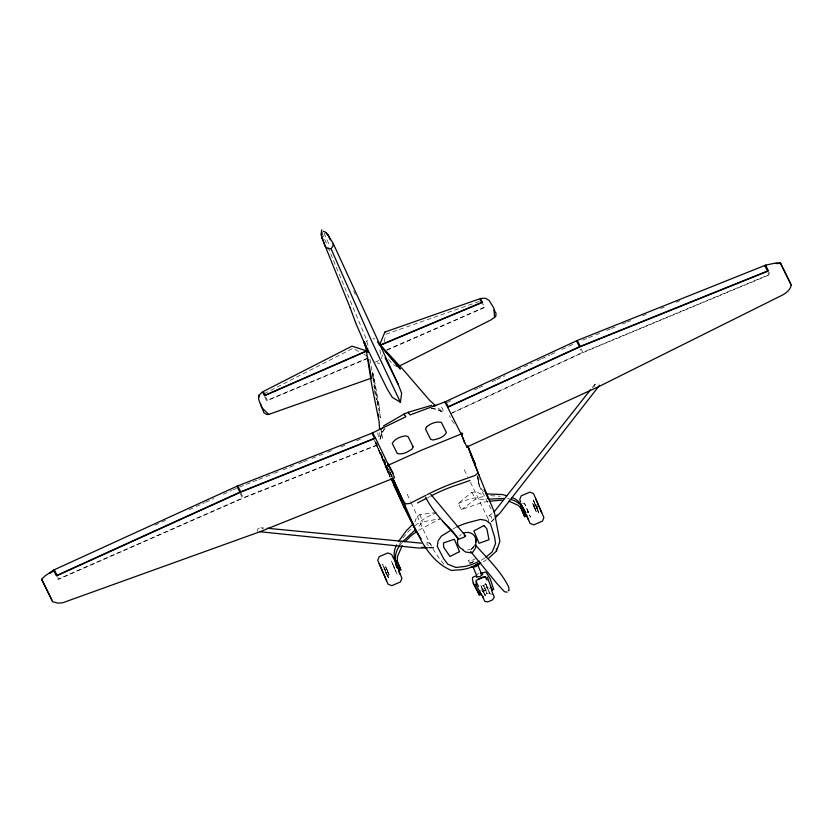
<?xml version="1.0" encoding="UTF-8"?>
<svg xmlns="http://www.w3.org/2000/svg" width="833" height="833" viewBox="0 0 833 833"><rect width="100%" height="100%" fill="white"/><g stroke="black" fill="none" stroke-linecap="round" stroke-linejoin="round"><path stroke-width="0.62" stroke-dasharray="4.17 3.12" d="M372.018 377.651L372.403 372.892L369.56 357.305L267.31 400.236L265.727 396.977M427.152 542.221L426.85 544.397L430.859 547.677L433.868 547.927L430.161 543.72L427.152 542.221L424.903 542.606M384.242 341.822L385.564 335.501M257.21 531.454L257.793 528.913L260.802 527.622L263.374 527.872M593.95 387.241L594.533 384.69L597.532 383.399L599.239 384.2M492.074 513.544L489.283 515.606L488.253 518.844L488.94 523.186M414.855 522.229L416.49 517.387L419.936 514.544L437.106 512.514M381.618 358.617L382.295 354.858M383.909 569.814L386.502 568.71L389.084 574.687L387.855 576.769M534.567 508.005L532.568 503.111L533.557 500.664L534.651 502.893M399.299 544.553L401.745 540.128M469.718 563.441L468.573 560.734L471.905 557.891M384.888 428.339L381.899 433.129L380.098 439.283L379.619 430.599M535.036 504.413L533.182 499.81L534.422 497.936M384.232 429.172L381.608 433.098L380.015 439.605L378.338 436.763L377.672 432.098M400.163 544.98L401.527 543.064M418.666 530.225L440.136 518.751L422.498 521.864L417.604 527.903M592.117 387.751L594.533 384.69M402.974 537.92L409.149 530.621L414.053 526.435M493.74 518.907L491.168 521.843L491.47 516.72L489.283 515.606M474.06 546.75L469.843 550.53L475.424 545.032M491.814 521.479L494.521 518.688M485.754 583.912L483.723 585.682L481.047 585.932L481.609 587.109M484.941 595.022L486.961 593.263L489.606 593.054L489.158 591.742M489.044 591.867L489.919 593.814L488.284 589.618M415.032 525.592L425.85 517.543L435.982 513.013M488.065 501.393L481.901 502.559L461.336 509.671L458.306 503.434L471.697 492.376L476.08 491.866L480.724 494.011L484.306 493.927M461.336 509.671L475.82 499.029L486.024 499.425M483.317 561.879L486.482 559.682M475.622 558.516L473.009 560.026L468.573 560.734M470.26 563.295L473.415 561.536M473.519 561.723L470.884 563.191L469.343 559.505M477.028 574.572L478.506 573.51M484.816 588.546L483.681 585.724L486.93 593.294L484.816 588.546L487.076 587.348L485.941 584.672M264.144 393.717L352.89 348.34L359.564 351.922M447.311 402.422L450.851 400.788M474.446 389.886L477.986 388.24M479.162 387.699L482.703 386.064M492.147 381.701L495.687 380.067M496.864 379.515L505.121 375.704M516.918 370.248L522.812 367.52M523.999 366.978L532.256 363.157M536.973 360.97L540.513 359.335M541.689 358.794L549.947 354.973M551.134 354.431L557.027 351.703M561.744 349.516L567.648 346.788M568.824 346.247L574.728 343.519M452.257 412.72L581.996 352.661L580.362 349.246M450.434 413.886L582.142 352.953L770.015 274.598L768.974 272.422M154.896 525.196L160.8 522.53M161.977 521.999L165.517 520.396M189.133 509.723L195.026 507.058M196.213 506.526L204.47 502.799M205.657 502.257L213.914 498.53M223.359 494.261L231.626 490.522M232.803 489.991L236.343 488.398M386.835 349.86L483.754 307.533L482.172 304.274M387.022 350.141L484.681 307.492L481.922 301.817M375.308 362.074L378.88 360.543M379.681 363.573L377.328 362.896M534.099 506.745L533.672 505.673L536.265 504.569M385.315 573.125L387.97 572.125L387.553 571.053M526.518 512.784C530.559 513.597 525.134 506.12 527.445 510.088M534.828 508.453L535.15 509.088L537.733 507.984M480.506 590.42L488.2 587.13M482.255 591.472L489.939 588.181M482.453 591.846L489.044 589.025M367.311 358.596L266.675 400.86L264.467 396.321M458.306 503.434L469.677 498.78L488.138 495.958M582.663 340.145L587.463 338.208M588.671 337.719L594.668 335.283M595.866 334.804L599.468 333.346M606.663 330.42L610.266 328.962M611.464 328.473L615.066 327.015M622.261 324.099L625.864 322.642M627.062 322.152L630.664 320.695M642.66 315.832L646.262 314.374M660.663 308.543L664.255 307.085M676.261 302.223L679.853 300.755M239.519 487.045L257.636 479.891M258.844 479.412L264.894 477.028M266.102 476.549L273.349 473.685M274.557 473.206L278.18 471.77M283.012 469.864L293.882 465.564M298.714 463.658L302.348 462.232M303.556 461.753L307.179 460.316M312.011 458.41L318.05 456.026M319.258 455.547L322.881 454.11M327.713 452.204L333.752 449.82M341.009 446.957L347.049 444.562M356.711 440.751L360.335 439.314M377.359 444.832L243.226 497.759L241.039 493.209M377.078 445.259L243.371 498.04L57.966 579.56L56.915 577.384M385.835 334.231L480.589 301.015M428.703 547.958L433.868 547.927M427.444 547.531L430.859 547.677M490.71 495.697L500.216 496.27M431.369 408.295L437.315 409.242L443.385 412.47L442.823 409.138L440.209 405.317M489.919 593.814L492.917 594.325M373.028 338.614L374.985 338.958M522.343 503.111L524.832 503.923L530.454 517.168L524.561 503.507M431.359 408.43L437.044 409.513L443.01 412.345L437.263 407.181M534.474 507.63L536.254 511.649L538.712 512.618L537.618 510.39M387.178 570.168L385.387 566.148L383.17 565.545M507.516 498.196L510.973 499.821M260.802 527.622L263.353 528.83M364.011 354.317L367.343 356.108M397.112 366.905L392.791 364.156L387.116 357.732M377.547 444.281L375.485 441.886L384.648 465.033L388.699 473.259L374.59 440.917M443.833 564.118C428.422 546.302 421.186 523.166 410.867 502.309M454.172 423.581L450.663 418.832L449.581 415.615M483.432 491.782L479.225 485.785L477.299 475.997M533.182 499.81L535.921 505.766M532.568 503.111L536.254 511.649M533.672 505.673L534.349 507.13M528.247 512.045L527.57 510.587M386.502 568.71L386.814 569.345M387.97 572.125L387.657 571.49M389.084 574.687L387.293 570.667M471.697 492.376L475.82 499.029M380.431 452.673L386.252 463.471M491.074 508.984L479.225 485.785L477.33 476.122M464.231 469.802L467.625 476.622M470.447 482.297L488.377 519.313M391.25 475.57L383.274 459.41L390.292 476.341M375.142 442.011L379.848 451.59M768.078 272.537L769.088 274.64L582.788 352.328L581.142 348.912M479.235 479.319L477.601 475.914L479.444 486.337L477.351 476.184M240.258 493.542L242.445 498.092L58.602 578.935L57.592 576.832M484.337 593.887L485.223 595.824L483.577 591.628M374.1 439.876L380.296 453.11M390.083 472.592L391.937 476.611M392.02 476.861L381.264 454.756L390.823 477.892M384.034 567.408L382.566 564.326L384.409 568.929M386.991 574.905L388.459 577.987L387.637 575.895M375.568 442.989L390.104 477.007M385.065 466.032L390.198 477.194M353.692 290.998L355.306 294.528M407.222 494.219L410.346 501.154M486.087 584.527L488.377 589.806M487.232 587.182L485.431 583.152L486.191 585.214M488.117 589.785L489.273 592.44M482.536 589.191L480.724 585.172L481.484 587.234M483.411 591.805L484.567 594.45M324.079 233.178L329.837 246.235M537.42 507.349L536.681 505.641M536.348 507.516L539.086 513.472L538.264 511.379M394.071 567.211C392.02 562.712 396.248 572.209 394.196 567.71M383.815 566.877L386.772 573.708M385.731 572.032L387.199 575.436M390.885 474.362L391.926 476.726M486.972 587.161L488.19 590.003M482.463 588.973L484.702 594.304M482.265 589.17L483.484 592.013M388.896 469.104L392.353 477.194M536.931 506.027L537.316 506.912M535.89 505.641L537.389 509.192M536.379 507.641L533.703 501.227M387.387 571.042L385.387 566.148M385.762 572.156L383.076 565.742M375.808 397.424L376.797 399.809L372.184 372.466L374.319 388.73M379.14 405.411L373.215 373.757L377.599 401.714L379.14 405.411L380.483 419.384L380.077 416.864M386.408 469.01L389.75 476.997M481.235 586.692L482.369 589.368M321.986 232.657L327.411 245.86M327.91 247.057L365.749 337.813L368.884 348.444M537.233 508.869L538.566 512.056M534.724 508.015L535.15 509.088M386.616 573.385L387.939 576.571M381.649 455.63L383.097 459.306M419.936 514.544L422.498 521.864M380.743 452.527L382.337 459.358M381.025 430.546L382.295 438.168L381.556 430.474M377.599 401.714L379.869 415.594M377.005 401.079L378.265 408.743M379.89 349.975L380.577 354.754M374.486 389.979L375.142 394.988M366.228 341.53A8.309 7.58 -20.3 0 1 367.613 340.301M484.827 558.027A53.427 45.044 -25.2 0 1 480.506 560.578M475.174 544.272A9.382 8.684 -26.3 0 1 467.709 549.915M459.493 536.119A9.382 8.684 -26.3 0 1 461.243 534.422M427.798 497.718A84.237 40.421 -23.9 0 1 429.984 496.53M452.85 529.07A55.249 43.587 -24.8 0 1 455.818 527.466M391.458 561.046L397.091 574.291L391.458 561.046"/><path stroke-width="1.25" d="M402.141 545.657L397.445 556.621L397.154 561.046L400.808 569.793L399.236 570.47C394.311 562.65 392.041 553.351 396.643 544.824M321.715 229.846L321.08 234.333L325.38 246.87L328.087 248.515L331.013 248.671L332.794 246.506L333.221 243.517L328.14 235.166L325.786 232.313L323.256 231.262M394.603 477.798L259.886 531.756L62.735 602.759L58.133 603.154L52.635 601.749L41.65 579.299L44.857 576.03L53.479 570.136L236.864 486.264L371.872 433.222L405.869 416.76L404.047 414.063L383.378 425.996M430.828 494.396L465.553 535.9L463.971 537.306L458.577 539.222L452.954 531.631L442.635 521.291M366.822 350.745L265.186 395.134L263.238 391.531L351.984 346.153L366.968 351.037L264.54 395.758L262.447 391.864L258.928 395.248L258.574 399.174L261.791 407.618L268.726 414.407L371.466 378.12M355.452 322.309L363.813 341.676L387.303 389.219L392.239 397.31L400.392 402.256L401.652 393.28L398.278 384.523L333.221 243.517M321.986 232.657L321.382 235.062L322.027 238.29M488.607 558.225L496.468 551.092L499.883 541.346L494.313 511.993L489.658 500.852M791.256 285.042C790.246 290.467 785.259 293.841 780.5 296.027L598.656 386.658L466.74 447.092M398.476 541.512L406.389 530.663L413.158 523.915M479.225 564.035L475.81 566.659L471.384 567.388M477.038 576.197L476.414 577.123L479.954 576.54L482.682 574.437L481.484 574.301M477.653 564.701L481.255 573.25L480.787 573.947L481.412 573.843M399.476 545.938C394.894 552.196 393.697 561.036 397.935 567.835M599.291 385.627L499.935 513.097L495.427 517.751M493.938 512.16L590.503 389.782M495.448 516.949L497.155 514.992M399.288 366.114L490.939 319.934L495.75 316.436L496.051 313.302L494.136 310.115M402.204 542.106L415.625 529.58M485.764 577.675L487.076 580.132M404.869 541.825L411.45 535.39L416.604 531.704M485.743 557.267L492.188 551.915L495.552 543.595L494.583 536.973L490.408 523.665L485.889 520.396L480.412 519.428L470.562 521.979A55.249 43.587 -24.8 0 0 456.817 526.966M380.462 429.422L383.242 427.444M49.688 573.468L52.76 571.511M449.976 530.798L441.292 536.181L438.137 540.846L437.273 546.427L443.697 558.776L447.665 564.108L455.87 567.471L465.303 566.388A53.427 45.044 -25.2 0 0 479.402 561.161M475.164 565.138L477.788 563.67M426.225 495.135L409.857 503.444L405.504 503.903L401.256 498.019L392.853 478.35M417.458 502.934L426.642 498.301M388.47 465.126L421.592 450.153L461.597 433.816M404.109 414.772L404.047 414.063L408.222 412.273L410.044 414.969L444.801 401.985L577.207 340.499L765.527 265.165L775.731 263.009L780.365 262.916L790.579 283.522M444.801 401.985L447.685 407.316L579.653 346.997L768.495 270.954L765.527 265.165L765.829 265.894L765.048 266.237L764.746 265.508L767.568 270.996L580.299 346.372L577.207 340.499M520.209 506.443L524.707 516.731L526.279 516.054C523.895 508.307 520.209 500.206 511.868 497.54M480.974 562.879L468.125 568.377L461.857 569.678L451.319 570.428C425.673 559.484 415.875 529.601 405.296 506.141M476.091 575.874L472.665 577.342L472.426 579.008L473.248 583.152L478.985 594.033L473.248 583.152M481.797 573.427L485.212 571.969L486.545 572.958L490.345 579.081L493.761 589.702M478.152 579.081L482.859 577.061L485.858 577.571M485.504 576.426L476.091 580.455L476.226 585.12M380.712 345.154L482.546 302.389L480.454 298.495L485.41 298.245L489.127 300.432L493.917 308.2L494.573 317.675M394.269 476.986L375.537 438.21L240.883 492.095L56.446 575.915L53.479 570.136L53.781 570.865M470.031 480.422L459.327 484.212A84.237 40.421 -23.9 0 0 431.088 495.947M431.692 405.307L408.222 412.273L408.285 412.981M475.424 545.032C487.118 558.225 500.831 570.928 508.807 587.275L508.984 590.659L508.286 590.576M489.304 501.154L502.101 500.175M433.233 406.035L436.513 405.421M488.575 499.154L504.152 498.446M268.726 414.407L266.768 414.511L263.926 412.72L260.396 403.547M485.493 493.896L502.268 494.531L507.13 495.822M775.95 263.53L780.583 263.436L791.35 285.365M427.412 547.968L418.385 548.031L259.792 531.725M421.737 547.291L426.298 547.489M267.226 528.247L421.519 543.178M480.839 572.781L482.036 572.917M480.349 573.146L481.255 573.25M507.172 592.18L504.402 591.69L496.968 583.558L470.593 551.456M464.273 535.65L465.553 535.9M511.035 499.477C517.751 501.466 523.811 506.131 524.977 513.42L521.01 503.944M508.994 501.216L517.71 505.11L521.052 507.984L524.707 516.731M462.607 549.884L465.657 552.04L471.228 552.779L472.852 552.081L475.643 547.77L475.914 539.722M435.347 405.463L429.599 400.298L403.943 370.518L378.9 343.519M365.531 346.653L363.813 341.676L365.135 343.175L371.643 384.357L379.14 421.914L379.556 429.359M326.088 233.042L328.306 235.604M378.828 343.623L400.298 369.071L377.443 341.874M458.577 539.222C447.352 525.415 433.639 513.43 425.642 497.218M390.969 478.184L403.536 506.266L405.088 508.245M487.638 497.78L489.044 499.779L486.857 495.229M403.536 506.266L416.073 531.027L419.447 535.921M416.219 531.319L418.364 534.567M419.801 536.733L421.238 538.899M379.234 563.722L386.606 580.799M393.238 473.321L389.282 466.105L387.407 465.637L388.511 463.96L388.792 464.533M445.582 401.652L448.331 406.681L579.508 346.705L576.415 340.832M371.872 433.222L374.611 438.262L240.737 491.803L237.644 485.931M372.653 432.889L375.537 438.21M490.387 586.193L492.199 590.368L491.532 588.65M479.412 590.889L480.256 592.794M480.558 593.356L481.214 595.074L480.172 592.794M475.914 584.558L479.756 591.846M236.864 486.264L239.956 492.136L57.081 575.291L54.26 569.803L54.562 570.532M41.65 579.299L51.865 599.906M447.685 407.316L460.941 433.639L466.74 446.894M525.404 514.305L526.279 516.054M460.941 433.639L460.649 433.056L462.69 433.389L461.846 435.024L464.533 442.792M471.009 455.443L475.539 464.627L468.323 447.363M385.096 357.846L398.278 384.523M391.749 479.652L400.256 496.874L393.041 479.6M400.808 569.793L396.758 560.599M393.978 558.36L399.236 570.47M403.87 506.12L416.073 531.027M484.14 489.554L485.774 492.959M477.726 584.651L478.569 586.422M393.801 485.004L403.38 505.173M400.392 402.256L371.601 341.072L331.013 248.671M541.658 512.67L539.482 507.807M392.978 478.871L398.726 491.272M399.767 493.521L402.381 499.165M392.551 478.017L401.704 497.718M393.77 558.86L391.562 554.403L387.866 552.945L379.244 556.642L377.755 560.307L388.084 584.214L391.781 585.672L400.402 581.975L401.891 578.3L398.924 570.813M396.05 564.753L396.664 566.107M398.84 571.709L400.069 574.374M328.14 235.166L330.284 239.852M492.199 590.368L487.357 577.102M480.245 592.919L481.214 595.074M481.568 594.325L484.796 601.405L487.784 601.915L492.49 599.906L494.302 597.271L491.335 589.931M478.184 592.513L479.444 595.366M524.863 511.191C522.812 506.693 527.029 516.2 524.988 511.701M525.862 514.346L530.08 523.395L533.776 524.852L542.408 521.156L543.887 517.491L533.557 493.584L529.871 492.126L521.239 495.822L519.761 499.498L520.667 501.976M396.789 566.607L397.466 568.064L396.112 565.003M537.618 503.455L539.034 506.787M472.946 566.721L476.549 575.27M475.914 467.667L478.975 474.935M363.667 341.395L368.28 352.38M402.245 498.873L405.442 506.433M780.365 262.916L780.583 263.436M363.813 341.676L368.248 352.307M258.928 395.248L259.542 396.706M467.927 446.196L478.121 472.8L475.289 475.424L458.494 481.318A87.288 32.768 -23.7 0 0 427.36 494.552M535.681 498.769L537.15 502.351M526.498 514.627L528.611 519.979M478.829 474.643L489.179 500.071M321.871 237.853L350.36 308.272M482.848 596.407L483.577 598.292M476.351 581.705L477.392 584.433M467.584 445.884L475.768 467.386M350.224 307.991L355.597 322.59M371.154 377.005L368.301 359.835M378.276 414.022L378.692 416.562M496.353 548.801L496.468 551.092M463.356 533.193A9.382 8.684 -26.3 0 1 475.851 542.023M462.981 549.499A9.382 8.684 -26.3 0 1 458.244 538.16M384.919 332.044L379.369 345.372L481.62 302.431L479.673 298.828L384.919 332.044M413.116 446.738L412.22 448.872C407.962 451.892 402.714 454.943 397.31 453.527L392.249 443.406C394.925 438.658 400.569 436.44 405.754 435.898L408.066 436.659L413.116 446.738M426.454 427.037L425.559 429.162L430.609 439.251L432.921 440.001C437.95 438.96 443.885 437.44 446.415 432.494L441.355 422.373C436.023 421.196 430.453 423.549 426.454 427.037M483.942 525.571L473.883 530.902L479.048 543.303L488.992 539.732L486.878 528.82L483.942 525.571M459.524 551.665L449.955 556.454L443.718 547.302L443.479 542.908L454.36 539.263L459.524 551.665"/></g></svg>
